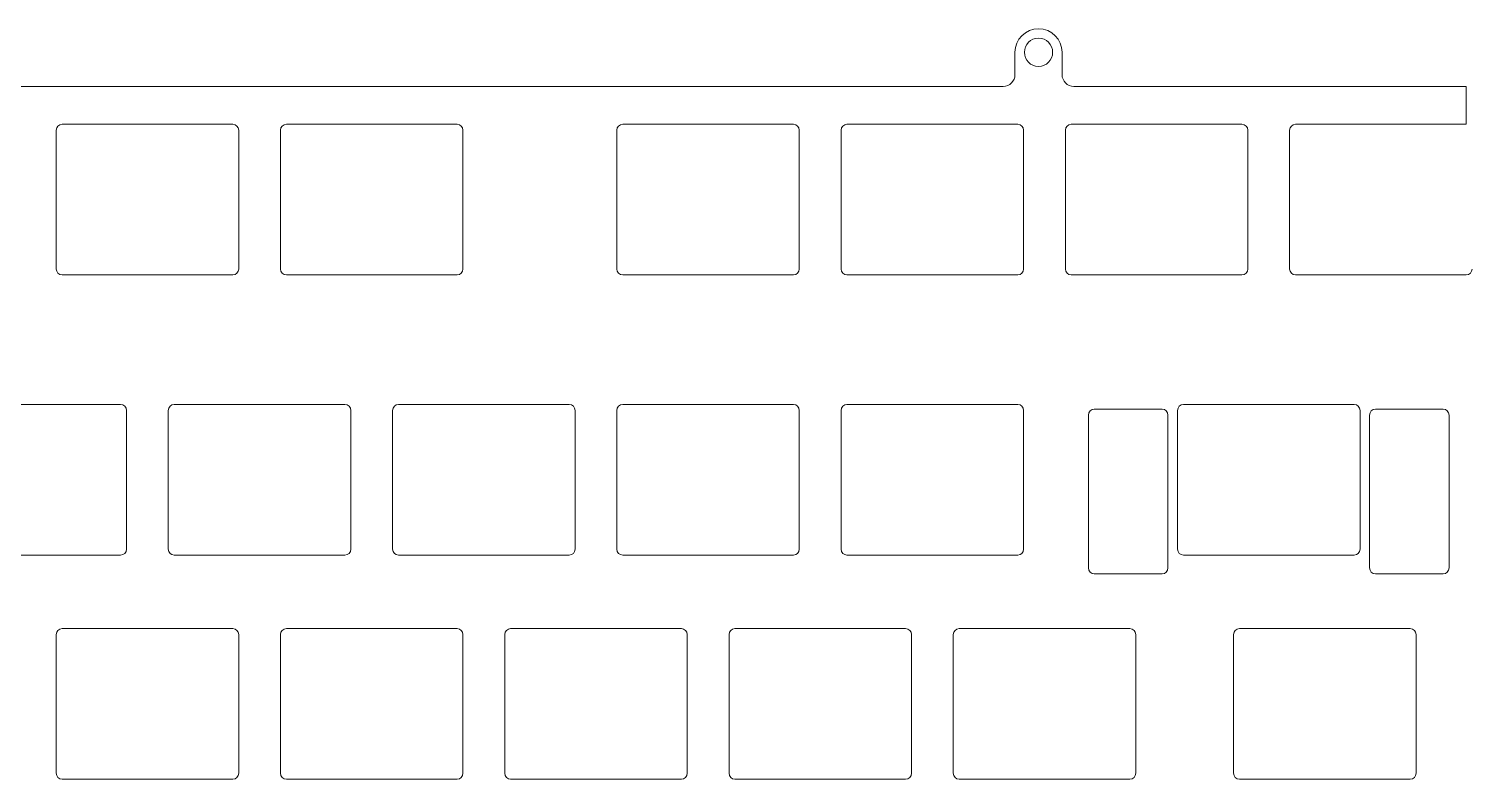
# Model space of a CAD drawing. Extents: x 132 to 481, y -549 to -243.
# Drawn here: x 294.5 to 416.9, y -307.1 to -243.3 of the extents above; entities that cross this region are included whole.
import ezdxf

# ---------------------------------------------------------------- set-up
doc = ezdxf.new("R2010")
doc.units = 0
doc.header["$MEASUREMENT"] = 0
doc.layers.add('Layer 1', color=7, linetype='Continuous')

# ---------------------------------------------------------------- blocks, each defined once
blk = doc.blocks.new('block 44')
at = {"layer": 'Layer 1', "color": 7, "lineweight": 9, "true_color": 0xffffff}
blk.add_lwpolyline([(416.62, -248.21), (383.29, -248.21)], dxfattribs=at)
blk = doc.blocks.new('block 45')
at = {"layer": 'Layer 1', "color": 7, "lineweight": 9, "true_color": 0xffffff}
blk.add_open_spline([(382.29, -247.21), (382.29, -247.76), (382.74, -248.21), (383.29, -248.21)], degree=3, dxfattribs=at)
blk = doc.blocks.new('block 46')
at = {"layer": 'Layer 1', "color": 7, "lineweight": 9, "true_color": 0xffffff}
blk.add_lwpolyline([(382.29, -247.21), (382.29, -245.31)], dxfattribs=at)
blk = doc.blocks.new('block 47')
at = {"layer": 'Layer 1', "color": 7, "lineweight": 9, "true_color": 0xffffff}
blk.add_open_spline([(382.29, -245.31), (382.29, -244.21), (381.39, -243.31), (380.29, -243.31), (379.18, -243.31), (378.29, -244.21), (378.29, -245.31)], degree=3, knots=[0, 0, 0, 0, 1, 1, 1, 2, 2, 2, 2], dxfattribs=at)
blk = doc.blocks.new('block 48')
at = {"layer": 'Layer 1', "color": 7, "lineweight": 9, "true_color": 0xffffff}
blk.add_lwpolyline([(378.29, -245.31), (378.29, -247.21)], dxfattribs=at)
blk = doc.blocks.new('block 49')
at = {"layer": 'Layer 1', "color": 7, "lineweight": 9, "true_color": 0xffffff}
blk.add_open_spline([(377.29, -248.21), (377.84, -248.21), (378.29, -247.76), (378.29, -247.21)], degree=3, dxfattribs=at)
blk = doc.blocks.new('block 50')
at = {"layer": 'Layer 1', "color": 7, "lineweight": 9, "true_color": 0xffffff}
blk.add_lwpolyline([(377.29, -248.21), (236.67, -248.21)], dxfattribs=at)
blk = doc.blocks.new('block 65')
at = {"layer": 'Layer 1', "color": 7, "lineweight": 9, "true_color": 0xffffff}
blk.add_open_spline([(379.09, -245.31), (379.09, -244.65), (379.62, -244.11), (380.29, -244.11), (380.95, -244.11), (381.49, -244.65), (381.49, -245.31), (381.49, -245.97), (380.95, -246.51), (380.29, -246.51), (379.62, -246.51), (379.09, -245.97), (379.09, -245.31)], degree=3, knots=[0, 0, 0, 0, 1, 1, 1, 2, 2, 2, 3, 3, 3, 4, 4, 4, 4], dxfattribs=at)
blk = doc.blocks.new('block 129')
at = {"layer": 'Layer 1', "color": 7, "lineweight": 9, "true_color": 0xffffff}
blk.add_lwpolyline([(297.35, -251.43), (311.85, -251.43)], dxfattribs=at)
blk = doc.blocks.new('block 130')
at = {"layer": 'Layer 1', "color": 7, "lineweight": 9, "true_color": 0xffffff}
blk.add_lwpolyline([(297.35, -264.23), (311.85, -264.23)], dxfattribs=at)
blk = doc.blocks.new('block 131')
at = {"layer": 'Layer 1', "color": 7, "lineweight": 9, "true_color": 0xffffff}
blk.add_lwpolyline([(296.85, -251.93), (296.85, -263.73)], dxfattribs=at)
blk = doc.blocks.new('block 132')
at = {"layer": 'Layer 1', "color": 7, "lineweight": 9, "true_color": 0xffffff}
blk.add_lwpolyline([(312.35, -251.93), (312.35, -263.73)], dxfattribs=at)
blk = doc.blocks.new('block 133')
at = {"layer": 'Layer 1', "color": 7, "lineweight": 9, "true_color": 0xffffff}
blk.add_open_spline([(297.35, -251.43), (297.07, -251.43), (296.85, -251.65), (296.85, -251.93)], degree=3, dxfattribs=at)
blk = doc.blocks.new('block 134')
at = {"layer": 'Layer 1', "color": 7, "lineweight": 9, "true_color": 0xffffff}
blk.add_open_spline([(312.35, -251.93), (312.35, -251.65), (312.12, -251.43), (311.85, -251.43)], degree=3, dxfattribs=at)
blk = doc.blocks.new('block 135')
at = {"layer": 'Layer 1', "color": 7, "lineweight": 9, "true_color": 0xffffff}
blk.add_open_spline([(296.85, -263.73), (296.85, -264), (297.07, -264.23), (297.35, -264.23)], degree=3, dxfattribs=at)
blk = doc.blocks.new('block 136')
at = {"layer": 'Layer 1', "color": 7, "lineweight": 9, "true_color": 0xffffff}
blk.add_open_spline([(311.85, -264.23), (312.12, -264.23), (312.35, -264), (312.35, -263.73)], degree=3, dxfattribs=at)
blk = doc.blocks.new('block 137')
at = {"layer": 'Layer 1', "color": 7, "lineweight": 9, "true_color": 0xffffff}
blk.add_lwpolyline([(316.4, -251.43), (330.9, -251.43)], dxfattribs=at)
blk = doc.blocks.new('block 138')
at = {"layer": 'Layer 1', "color": 7, "lineweight": 9, "true_color": 0xffffff}
blk.add_lwpolyline([(316.4, -264.23), (330.9, -264.23)], dxfattribs=at)
blk = doc.blocks.new('block 139')
at = {"layer": 'Layer 1', "color": 7, "lineweight": 9, "true_color": 0xffffff}
blk.add_lwpolyline([(315.9, -251.93), (315.9, -263.73)], dxfattribs=at)
blk = doc.blocks.new('block 140')
at = {"layer": 'Layer 1', "color": 7, "lineweight": 9, "true_color": 0xffffff}
blk.add_lwpolyline([(331.4, -251.93), (331.4, -263.73)], dxfattribs=at)
blk = doc.blocks.new('block 141')
at = {"layer": 'Layer 1', "color": 7, "lineweight": 9, "true_color": 0xffffff}
blk.add_open_spline([(316.4, -251.43), (316.12, -251.43), (315.9, -251.65), (315.9, -251.93)], degree=3, dxfattribs=at)
blk = doc.blocks.new('block 142')
at = {"layer": 'Layer 1', "color": 7, "lineweight": 9, "true_color": 0xffffff}
blk.add_open_spline([(331.4, -251.93), (331.4, -251.65), (331.17, -251.43), (330.9, -251.43)], degree=3, dxfattribs=at)
blk = doc.blocks.new('block 143')
at = {"layer": 'Layer 1', "color": 7, "lineweight": 9, "true_color": 0xffffff}
blk.add_open_spline([(315.9, -263.73), (315.9, -264), (316.12, -264.23), (316.4, -264.23)], degree=3, dxfattribs=at)
blk = doc.blocks.new('block 144')
at = {"layer": 'Layer 1', "color": 7, "lineweight": 9, "true_color": 0xffffff}
blk.add_open_spline([(330.9, -264.23), (331.17, -264.23), (331.4, -264), (331.4, -263.73)], degree=3, dxfattribs=at)
blk = doc.blocks.new('block 145')
at = {"layer": 'Layer 1', "color": 7, "lineweight": 9, "true_color": 0xffffff}
blk.add_lwpolyline([(344.97, -251.43), (359.47, -251.43)], dxfattribs=at)
blk = doc.blocks.new('block 146')
at = {"layer": 'Layer 1', "color": 7, "lineweight": 9, "true_color": 0xffffff}
blk.add_lwpolyline([(344.97, -264.23), (359.47, -264.23)], dxfattribs=at)
blk = doc.blocks.new('block 147')
at = {"layer": 'Layer 1', "color": 7, "lineweight": 9, "true_color": 0xffffff}
blk.add_lwpolyline([(344.47, -251.93), (344.47, -263.73)], dxfattribs=at)
blk = doc.blocks.new('block 148')
at = {"layer": 'Layer 1', "color": 7, "lineweight": 9, "true_color": 0xffffff}
blk.add_lwpolyline([(359.97, -251.93), (359.97, -263.73)], dxfattribs=at)
blk = doc.blocks.new('block 149')
at = {"layer": 'Layer 1', "color": 7, "lineweight": 9, "true_color": 0xffffff}
blk.add_open_spline([(344.97, -251.43), (344.7, -251.43), (344.47, -251.65), (344.47, -251.93)], degree=3, dxfattribs=at)
blk = doc.blocks.new('block 150')
at = {"layer": 'Layer 1', "color": 7, "lineweight": 9, "true_color": 0xffffff}
blk.add_open_spline([(359.97, -251.93), (359.97, -251.65), (359.75, -251.43), (359.47, -251.43)], degree=3, dxfattribs=at)
blk = doc.blocks.new('block 151')
at = {"layer": 'Layer 1', "color": 7, "lineweight": 9, "true_color": 0xffffff}
blk.add_open_spline([(344.47, -263.73), (344.47, -264), (344.7, -264.23), (344.97, -264.23)], degree=3, dxfattribs=at)
blk = doc.blocks.new('block 152')
at = {"layer": 'Layer 1', "color": 7, "lineweight": 9, "true_color": 0xffffff}
blk.add_open_spline([(359.47, -264.23), (359.75, -264.23), (359.97, -264), (359.97, -263.73)], degree=3, dxfattribs=at)
blk = doc.blocks.new('block 153')
at = {"layer": 'Layer 1', "color": 7, "lineweight": 9, "true_color": 0xffffff}
blk.add_lwpolyline([(364.02, -251.43), (378.52, -251.43)], dxfattribs=at)
blk = doc.blocks.new('block 154')
at = {"layer": 'Layer 1', "color": 7, "lineweight": 9, "true_color": 0xffffff}
blk.add_lwpolyline([(364.02, -264.23), (378.52, -264.23)], dxfattribs=at)
blk = doc.blocks.new('block 155')
at = {"layer": 'Layer 1', "color": 7, "lineweight": 9, "true_color": 0xffffff}
blk.add_lwpolyline([(363.52, -251.93), (363.52, -263.73)], dxfattribs=at)
blk = doc.blocks.new('block 156')
at = {"layer": 'Layer 1', "color": 7, "lineweight": 9, "true_color": 0xffffff}
blk.add_lwpolyline([(379.02, -251.93), (379.02, -263.73)], dxfattribs=at)
blk = doc.blocks.new('block 157')
at = {"layer": 'Layer 1', "color": 7, "lineweight": 9, "true_color": 0xffffff}
blk.add_open_spline([(364.02, -251.43), (363.75, -251.43), (363.52, -251.65), (363.52, -251.93)], degree=3, dxfattribs=at)
blk = doc.blocks.new('block 158')
at = {"layer": 'Layer 1', "color": 7, "lineweight": 9, "true_color": 0xffffff}
blk.add_open_spline([(379.02, -251.93), (379.02, -251.65), (378.8, -251.43), (378.52, -251.43)], degree=3, dxfattribs=at)
blk = doc.blocks.new('block 159')
at = {"layer": 'Layer 1', "color": 7, "lineweight": 9, "true_color": 0xffffff}
blk.add_open_spline([(363.52, -263.73), (363.52, -264), (363.75, -264.23), (364.02, -264.23)], degree=3, dxfattribs=at)
blk = doc.blocks.new('block 160')
at = {"layer": 'Layer 1', "color": 7, "lineweight": 9, "true_color": 0xffffff}
blk.add_open_spline([(378.52, -264.23), (378.8, -264.23), (379.02, -264), (379.02, -263.73)], degree=3, dxfattribs=at)
blk = doc.blocks.new('block 161')
at = {"layer": 'Layer 1', "color": 7, "lineweight": 9, "true_color": 0xffffff}
blk.add_lwpolyline([(383.07, -251.43), (397.57, -251.43)], dxfattribs=at)
blk = doc.blocks.new('block 162')
at = {"layer": 'Layer 1', "color": 7, "lineweight": 9, "true_color": 0xffffff}
blk.add_lwpolyline([(383.07, -264.23), (397.57, -264.23)], dxfattribs=at)
blk = doc.blocks.new('block 163')
at = {"layer": 'Layer 1', "color": 7, "lineweight": 9, "true_color": 0xffffff}
blk.add_lwpolyline([(382.57, -251.93), (382.57, -263.73)], dxfattribs=at)
blk = doc.blocks.new('block 164')
at = {"layer": 'Layer 1', "color": 7, "lineweight": 9, "true_color": 0xffffff}
blk.add_lwpolyline([(398.07, -251.93), (398.07, -263.73)], dxfattribs=at)
blk = doc.blocks.new('block 165')
at = {"layer": 'Layer 1', "color": 7, "lineweight": 9, "true_color": 0xffffff}
blk.add_open_spline([(383.07, -251.43), (382.8, -251.43), (382.57, -251.65), (382.57, -251.93)], degree=3, dxfattribs=at)
blk = doc.blocks.new('block 166')
at = {"layer": 'Layer 1', "color": 7, "lineweight": 9, "true_color": 0xffffff}
blk.add_open_spline([(398.07, -251.93), (398.07, -251.65), (397.85, -251.43), (397.57, -251.43)], degree=3, dxfattribs=at)
blk = doc.blocks.new('block 167')
at = {"layer": 'Layer 1', "color": 7, "lineweight": 9, "true_color": 0xffffff}
blk.add_open_spline([(382.57, -263.73), (382.57, -264), (382.8, -264.23), (383.07, -264.23)], degree=3, dxfattribs=at)
blk = doc.blocks.new('block 168')
at = {"layer": 'Layer 1', "color": 7, "lineweight": 9, "true_color": 0xffffff}
blk.add_open_spline([(397.57, -264.23), (397.85, -264.23), (398.07, -264), (398.07, -263.73)], degree=3, dxfattribs=at)
blk = doc.blocks.new('block 169')
at = {"layer": 'Layer 1', "color": 7, "lineweight": 9, "true_color": 0xffffff}
blk.add_lwpolyline([(402.12, -251.43), (416.62, -251.43)], dxfattribs=at)
blk = doc.blocks.new('block 170')
at = {"layer": 'Layer 1', "color": 7, "lineweight": 9, "true_color": 0xffffff}
blk.add_lwpolyline([(402.12, -264.23), (416.62, -264.23)], dxfattribs=at)
blk = doc.blocks.new('block 171')
at = {"layer": 'Layer 1', "color": 7, "lineweight": 9, "true_color": 0xffffff}
blk.add_lwpolyline([(401.62, -251.93), (401.62, -263.73)], dxfattribs=at)
blk = doc.blocks.new('block 173')
at = {"layer": 'Layer 1', "color": 7, "lineweight": 9, "true_color": 0xffffff}
blk.add_open_spline([(402.12, -251.43), (401.85, -251.43), (401.62, -251.65), (401.62, -251.93)], degree=3, dxfattribs=at)
blk = doc.blocks.new('block 174')
at = {"layer": 'Layer 1', "color": 7, "lineweight": 9, "true_color": 0xffffff}
blk.add_open_spline([(401.62, -263.73), (401.62, -264), (401.85, -264.23), (402.12, -264.23)], degree=3, dxfattribs=at)
blk = doc.blocks.new('block 175')
at = {"layer": 'Layer 1', "color": 7, "lineweight": 9, "true_color": 0xffffff}
blk.add_open_spline([(416.62, -264.23), (416.9, -264.23), (417.12, -264), (417.12, -263.73)], degree=3, dxfattribs=at)
blk = doc.blocks.new('block 263')
at = {"layer": 'Layer 1', "color": 7, "lineweight": 9, "true_color": 0xffffff}
blk.add_lwpolyline([(287.82, -275.24), (302.32, -275.24)], dxfattribs=at)
blk = doc.blocks.new('block 264')
at = {"layer": 'Layer 1', "color": 7, "lineweight": 9, "true_color": 0xffffff}
blk.add_lwpolyline([(287.82, -288.04), (302.32, -288.04)], dxfattribs=at)
blk = doc.blocks.new('block 266')
at = {"layer": 'Layer 1', "color": 7, "lineweight": 9, "true_color": 0xffffff}
blk.add_lwpolyline([(302.82, -275.74), (302.82, -287.54)], dxfattribs=at)
blk = doc.blocks.new('block 268')
at = {"layer": 'Layer 1', "color": 7, "lineweight": 9, "true_color": 0xffffff}
blk.add_open_spline([(302.82, -275.74), (302.82, -275.47), (302.6, -275.24), (302.32, -275.24)], degree=3, dxfattribs=at)
blk = doc.blocks.new('block 270')
at = {"layer": 'Layer 1', "color": 7, "lineweight": 9, "true_color": 0xffffff}
blk.add_open_spline([(302.32, -288.04), (302.6, -288.04), (302.82, -287.82), (302.82, -287.54)], degree=3, dxfattribs=at)
blk = doc.blocks.new('block 271')
at = {"layer": 'Layer 1', "color": 7, "lineweight": 9, "true_color": 0xffffff}
blk.add_lwpolyline([(306.87, -275.24), (321.37, -275.24)], dxfattribs=at)
blk = doc.blocks.new('block 272')
at = {"layer": 'Layer 1', "color": 7, "lineweight": 9, "true_color": 0xffffff}
blk.add_lwpolyline([(306.87, -288.04), (321.37, -288.04)], dxfattribs=at)
blk = doc.blocks.new('block 273')
at = {"layer": 'Layer 1', "color": 7, "lineweight": 9, "true_color": 0xffffff}
blk.add_lwpolyline([(306.37, -275.74), (306.37, -287.54)], dxfattribs=at)
blk = doc.blocks.new('block 274')
at = {"layer": 'Layer 1', "color": 7, "lineweight": 9, "true_color": 0xffffff}
blk.add_lwpolyline([(321.87, -275.74), (321.87, -287.54)], dxfattribs=at)
blk = doc.blocks.new('block 275')
at = {"layer": 'Layer 1', "color": 7, "lineweight": 9, "true_color": 0xffffff}
blk.add_open_spline([(306.87, -275.24), (306.6, -275.24), (306.37, -275.47), (306.37, -275.74)], degree=3, dxfattribs=at)
blk = doc.blocks.new('block 276')
at = {"layer": 'Layer 1', "color": 7, "lineweight": 9, "true_color": 0xffffff}
blk.add_open_spline([(321.87, -275.74), (321.87, -275.47), (321.65, -275.24), (321.37, -275.24)], degree=3, dxfattribs=at)
blk = doc.blocks.new('block 277')
at = {"layer": 'Layer 1', "color": 7, "lineweight": 9, "true_color": 0xffffff}
blk.add_open_spline([(306.37, -287.54), (306.37, -287.82), (306.6, -288.04), (306.87, -288.04)], degree=3, dxfattribs=at)
blk = doc.blocks.new('block 278')
at = {"layer": 'Layer 1', "color": 7, "lineweight": 9, "true_color": 0xffffff}
blk.add_open_spline([(321.37, -288.04), (321.65, -288.04), (321.87, -287.82), (321.87, -287.54)], degree=3, dxfattribs=at)
blk = doc.blocks.new('block 279')
at = {"layer": 'Layer 1', "color": 7, "lineweight": 9, "true_color": 0xffffff}
blk.add_lwpolyline([(325.92, -275.24), (340.42, -275.24)], dxfattribs=at)
blk = doc.blocks.new('block 280')
at = {"layer": 'Layer 1', "color": 7, "lineweight": 9, "true_color": 0xffffff}
blk.add_lwpolyline([(325.92, -288.04), (340.42, -288.04)], dxfattribs=at)
blk = doc.blocks.new('block 281')
at = {"layer": 'Layer 1', "color": 7, "lineweight": 9, "true_color": 0xffffff}
blk.add_lwpolyline([(325.42, -275.74), (325.42, -287.54)], dxfattribs=at)
blk = doc.blocks.new('block 282')
at = {"layer": 'Layer 1', "color": 7, "lineweight": 9, "true_color": 0xffffff}
blk.add_lwpolyline([(340.92, -275.74), (340.92, -287.54)], dxfattribs=at)
blk = doc.blocks.new('block 283')
at = {"layer": 'Layer 1', "color": 7, "lineweight": 9, "true_color": 0xffffff}
blk.add_open_spline([(325.92, -275.24), (325.65, -275.24), (325.42, -275.47), (325.42, -275.74)], degree=3, dxfattribs=at)
blk = doc.blocks.new('block 284')
at = {"layer": 'Layer 1', "color": 7, "lineweight": 9, "true_color": 0xffffff}
blk.add_open_spline([(340.92, -275.74), (340.92, -275.47), (340.7, -275.24), (340.42, -275.24)], degree=3, dxfattribs=at)
blk = doc.blocks.new('block 285')
at = {"layer": 'Layer 1', "color": 7, "lineweight": 9, "true_color": 0xffffff}
blk.add_open_spline([(325.42, -287.54), (325.42, -287.82), (325.65, -288.04), (325.92, -288.04)], degree=3, dxfattribs=at)
blk = doc.blocks.new('block 286')
at = {"layer": 'Layer 1', "color": 7, "lineweight": 9, "true_color": 0xffffff}
blk.add_open_spline([(340.42, -288.04), (340.7, -288.04), (340.92, -287.82), (340.92, -287.54)], degree=3, dxfattribs=at)
blk = doc.blocks.new('block 287')
at = {"layer": 'Layer 1', "color": 7, "lineweight": 9, "true_color": 0xffffff}
blk.add_lwpolyline([(344.97, -275.24), (359.47, -275.24)], dxfattribs=at)
blk = doc.blocks.new('block 288')
at = {"layer": 'Layer 1', "color": 7, "lineweight": 9, "true_color": 0xffffff}
blk.add_lwpolyline([(344.97, -288.04), (359.47, -288.04)], dxfattribs=at)
blk = doc.blocks.new('block 289')
at = {"layer": 'Layer 1', "color": 7, "lineweight": 9, "true_color": 0xffffff}
blk.add_lwpolyline([(344.47, -275.74), (344.47, -287.54)], dxfattribs=at)
blk = doc.blocks.new('block 290')
at = {"layer": 'Layer 1', "color": 7, "lineweight": 9, "true_color": 0xffffff}
blk.add_lwpolyline([(359.97, -275.74), (359.97, -287.54)], dxfattribs=at)
blk = doc.blocks.new('block 291')
at = {"layer": 'Layer 1', "color": 7, "lineweight": 9, "true_color": 0xffffff}
blk.add_open_spline([(344.97, -275.24), (344.7, -275.24), (344.47, -275.47), (344.47, -275.74)], degree=3, dxfattribs=at)
blk = doc.blocks.new('block 292')
at = {"layer": 'Layer 1', "color": 7, "lineweight": 9, "true_color": 0xffffff}
blk.add_open_spline([(359.97, -275.74), (359.97, -275.47), (359.75, -275.24), (359.47, -275.24)], degree=3, dxfattribs=at)
blk = doc.blocks.new('block 293')
at = {"layer": 'Layer 1', "color": 7, "lineweight": 9, "true_color": 0xffffff}
blk.add_open_spline([(344.47, -287.54), (344.47, -287.82), (344.7, -288.04), (344.97, -288.04)], degree=3, dxfattribs=at)
blk = doc.blocks.new('block 294')
at = {"layer": 'Layer 1', "color": 7, "lineweight": 9, "true_color": 0xffffff}
blk.add_open_spline([(359.47, -288.04), (359.75, -288.04), (359.97, -287.82), (359.97, -287.54)], degree=3, dxfattribs=at)
blk = doc.blocks.new('block 295')
at = {"layer": 'Layer 1', "color": 7, "lineweight": 9, "true_color": 0xffffff}
blk.add_lwpolyline([(364.02, -275.24), (378.52, -275.24)], dxfattribs=at)
blk = doc.blocks.new('block 296')
at = {"layer": 'Layer 1', "color": 7, "lineweight": 9, "true_color": 0xffffff}
blk.add_lwpolyline([(364.02, -288.04), (378.52, -288.04)], dxfattribs=at)
blk = doc.blocks.new('block 297')
at = {"layer": 'Layer 1', "color": 7, "lineweight": 9, "true_color": 0xffffff}
blk.add_lwpolyline([(363.52, -275.74), (363.52, -287.54)], dxfattribs=at)
blk = doc.blocks.new('block 298')
at = {"layer": 'Layer 1', "color": 7, "lineweight": 9, "true_color": 0xffffff}
blk.add_lwpolyline([(379.02, -275.74), (379.02, -287.54)], dxfattribs=at)
blk = doc.blocks.new('block 299')
at = {"layer": 'Layer 1', "color": 7, "lineweight": 9, "true_color": 0xffffff}
blk.add_open_spline([(364.02, -275.24), (363.75, -275.24), (363.52, -275.47), (363.52, -275.74)], degree=3, dxfattribs=at)
blk = doc.blocks.new('block 300')
at = {"layer": 'Layer 1', "color": 7, "lineweight": 9, "true_color": 0xffffff}
blk.add_open_spline([(379.02, -275.74), (379.02, -275.47), (378.8, -275.24), (378.52, -275.24)], degree=3, dxfattribs=at)
blk = doc.blocks.new('block 301')
at = {"layer": 'Layer 1', "color": 7, "lineweight": 9, "true_color": 0xffffff}
blk.add_open_spline([(363.52, -287.54), (363.52, -287.82), (363.75, -288.04), (364.02, -288.04)], degree=3, dxfattribs=at)
blk = doc.blocks.new('block 302')
at = {"layer": 'Layer 1', "color": 7, "lineweight": 9, "true_color": 0xffffff}
blk.add_open_spline([(378.52, -288.04), (378.8, -288.04), (379.02, -287.82), (379.02, -287.54)], degree=3, dxfattribs=at)
blk = doc.blocks.new('block 303')
at = {"layer": 'Layer 1', "color": 7, "lineweight": 9, "true_color": 0xffffff}
blk.add_lwpolyline([(392.6, -275.24), (407.1, -275.24)], dxfattribs=at)
blk = doc.blocks.new('block 304')
at = {"layer": 'Layer 1', "color": 7, "lineweight": 9, "true_color": 0xffffff}
blk.add_lwpolyline([(392.6, -288.04), (407.1, -288.04)], dxfattribs=at)
blk = doc.blocks.new('block 305')
at = {"layer": 'Layer 1', "color": 7, "lineweight": 9, "true_color": 0xffffff}
blk.add_lwpolyline([(392.1, -275.74), (392.1, -287.54)], dxfattribs=at)
blk = doc.blocks.new('block 306')
at = {"layer": 'Layer 1', "color": 7, "lineweight": 9, "true_color": 0xffffff}
blk.add_lwpolyline([(407.6, -275.74), (407.6, -287.54)], dxfattribs=at)
blk = doc.blocks.new('block 307')
at = {"layer": 'Layer 1', "color": 7, "lineweight": 9, "true_color": 0xffffff}
blk.add_open_spline([(392.6, -275.24), (392.32, -275.24), (392.1, -275.47), (392.1, -275.74)], degree=3, dxfattribs=at)
blk = doc.blocks.new('block 308')
at = {"layer": 'Layer 1', "color": 7, "lineweight": 9, "true_color": 0xffffff}
blk.add_open_spline([(407.6, -275.74), (407.6, -275.47), (407.37, -275.24), (407.1, -275.24)], degree=3, dxfattribs=at)
blk = doc.blocks.new('block 309')
at = {"layer": 'Layer 1', "color": 7, "lineweight": 9, "true_color": 0xffffff}
blk.add_open_spline([(392.1, -287.54), (392.1, -287.82), (392.32, -288.04), (392.6, -288.04)], degree=3, dxfattribs=at)
blk = doc.blocks.new('block 310')
at = {"layer": 'Layer 1', "color": 7, "lineweight": 9, "true_color": 0xffffff}
blk.add_open_spline([(407.1, -288.04), (407.37, -288.04), (407.6, -287.82), (407.6, -287.54)], degree=3, dxfattribs=at)
blk = doc.blocks.new('block 311')
at = {"layer": 'Layer 1', "color": 7, "lineweight": 9, "true_color": 0xffffff}
blk.add_lwpolyline([(408.91, -275.64), (414.66, -275.64)], dxfattribs=at)
blk = doc.blocks.new('block 312')
at = {"layer": 'Layer 1', "color": 7, "lineweight": 9, "true_color": 0xffffff}
blk.add_lwpolyline([(408.91, -289.64), (414.66, -289.64)], dxfattribs=at)
blk = doc.blocks.new('block 313')
at = {"layer": 'Layer 1', "color": 7, "lineweight": 9, "true_color": 0xffffff}
blk.add_lwpolyline([(408.41, -276.14), (408.41, -289.14)], dxfattribs=at)
blk = doc.blocks.new('block 314')
at = {"layer": 'Layer 1', "color": 7, "lineweight": 9, "true_color": 0xffffff}
blk.add_lwpolyline([(415.16, -276.14), (415.16, -289.14)], dxfattribs=at)
blk = doc.blocks.new('block 315')
at = {"layer": 'Layer 1', "color": 7, "lineweight": 9, "true_color": 0xffffff}
blk.add_open_spline([(408.91, -275.64), (408.63, -275.64), (408.41, -275.87), (408.41, -276.14)], degree=3, dxfattribs=at)
blk = doc.blocks.new('block 316')
at = {"layer": 'Layer 1', "color": 7, "lineweight": 9, "true_color": 0xffffff}
blk.add_open_spline([(415.16, -276.14), (415.16, -275.87), (414.94, -275.64), (414.66, -275.64)], degree=3, dxfattribs=at)
blk = doc.blocks.new('block 317')
at = {"layer": 'Layer 1', "color": 7, "lineweight": 9, "true_color": 0xffffff}
blk.add_open_spline([(408.41, -289.14), (408.41, -289.42), (408.63, -289.64), (408.91, -289.64)], degree=3, dxfattribs=at)
blk = doc.blocks.new('block 318')
at = {"layer": 'Layer 1', "color": 7, "lineweight": 9, "true_color": 0xffffff}
blk.add_open_spline([(414.66, -289.64), (414.94, -289.64), (415.16, -289.42), (415.16, -289.14)], degree=3, dxfattribs=at)
blk = doc.blocks.new('block 319')
at = {"layer": 'Layer 1', "color": 7, "lineweight": 9, "true_color": 0xffffff}
blk.add_lwpolyline([(385.03, -275.64), (390.78, -275.64)], dxfattribs=at)
blk = doc.blocks.new('block 320')
at = {"layer": 'Layer 1', "color": 7, "lineweight": 9, "true_color": 0xffffff}
blk.add_lwpolyline([(385.03, -289.64), (390.78, -289.64)], dxfattribs=at)
blk = doc.blocks.new('block 321')
at = {"layer": 'Layer 1', "color": 7, "lineweight": 9, "true_color": 0xffffff}
blk.add_lwpolyline([(384.53, -276.14), (384.53, -289.14)], dxfattribs=at)
blk = doc.blocks.new('block 322')
at = {"layer": 'Layer 1', "color": 7, "lineweight": 9, "true_color": 0xffffff}
blk.add_lwpolyline([(391.28, -276.14), (391.28, -289.14)], dxfattribs=at)
blk = doc.blocks.new('block 323')
at = {"layer": 'Layer 1', "color": 7, "lineweight": 9, "true_color": 0xffffff}
blk.add_open_spline([(385.03, -275.64), (384.76, -275.64), (384.53, -275.87), (384.53, -276.14)], degree=3, dxfattribs=at)
blk = doc.blocks.new('block 324')
at = {"layer": 'Layer 1', "color": 7, "lineweight": 9, "true_color": 0xffffff}
blk.add_open_spline([(391.28, -276.14), (391.28, -275.87), (391.06, -275.64), (390.78, -275.64)], degree=3, dxfattribs=at)
blk = doc.blocks.new('block 325')
at = {"layer": 'Layer 1', "color": 7, "lineweight": 9, "true_color": 0xffffff}
blk.add_open_spline([(384.53, -289.14), (384.53, -289.42), (384.76, -289.64), (385.03, -289.64)], degree=3, dxfattribs=at)
blk = doc.blocks.new('block 326')
at = {"layer": 'Layer 1', "color": 7, "lineweight": 9, "true_color": 0xffffff}
blk.add_open_spline([(390.78, -289.64), (391.06, -289.64), (391.28, -289.42), (391.28, -289.14)], degree=3, dxfattribs=at)
blk = doc.blocks.new('block 415')
at = {"layer": 'Layer 1', "color": 7, "lineweight": 9, "true_color": 0xffffff}
blk.add_lwpolyline([(297.35, -294.29), (311.85, -294.29)], dxfattribs=at)
blk = doc.blocks.new('block 416')
at = {"layer": 'Layer 1', "color": 7, "lineweight": 9, "true_color": 0xffffff}
blk.add_lwpolyline([(297.35, -307.09), (311.85, -307.09)], dxfattribs=at)
blk = doc.blocks.new('block 417')
at = {"layer": 'Layer 1', "color": 7, "lineweight": 9, "true_color": 0xffffff}
blk.add_lwpolyline([(296.85, -294.79), (296.85, -306.59)], dxfattribs=at)
blk = doc.blocks.new('block 418')
at = {"layer": 'Layer 1', "color": 7, "lineweight": 9, "true_color": 0xffffff}
blk.add_lwpolyline([(312.35, -294.79), (312.35, -306.59)], dxfattribs=at)
blk = doc.blocks.new('block 419')
at = {"layer": 'Layer 1', "color": 7, "lineweight": 9, "true_color": 0xffffff}
blk.add_open_spline([(297.35, -294.29), (297.07, -294.29), (296.85, -294.52), (296.85, -294.79)], degree=3, dxfattribs=at)
blk = doc.blocks.new('block 420')
at = {"layer": 'Layer 1', "color": 7, "lineweight": 9, "true_color": 0xffffff}
blk.add_open_spline([(312.35, -294.79), (312.35, -294.52), (312.12, -294.29), (311.85, -294.29)], degree=3, dxfattribs=at)
blk = doc.blocks.new('block 421')
at = {"layer": 'Layer 1', "color": 7, "lineweight": 9, "true_color": 0xffffff}
blk.add_open_spline([(296.85, -306.59), (296.85, -306.87), (297.07, -307.09), (297.35, -307.09)], degree=3, dxfattribs=at)
blk = doc.blocks.new('block 422')
at = {"layer": 'Layer 1', "color": 7, "lineweight": 9, "true_color": 0xffffff}
blk.add_open_spline([(311.85, -307.09), (312.12, -307.09), (312.35, -306.87), (312.35, -306.59)], degree=3, dxfattribs=at)
blk = doc.blocks.new('block 423')
at = {"layer": 'Layer 1', "color": 7, "lineweight": 9, "true_color": 0xffffff}
blk.add_lwpolyline([(316.4, -294.29), (330.9, -294.29)], dxfattribs=at)
blk = doc.blocks.new('block 424')
at = {"layer": 'Layer 1', "color": 7, "lineweight": 9, "true_color": 0xffffff}
blk.add_lwpolyline([(316.4, -307.09), (330.9, -307.09)], dxfattribs=at)
blk = doc.blocks.new('block 425')
at = {"layer": 'Layer 1', "color": 7, "lineweight": 9, "true_color": 0xffffff}
blk.add_lwpolyline([(315.9, -294.79), (315.9, -306.59)], dxfattribs=at)
blk = doc.blocks.new('block 426')
at = {"layer": 'Layer 1', "color": 7, "lineweight": 9, "true_color": 0xffffff}
blk.add_lwpolyline([(331.4, -294.79), (331.4, -306.59)], dxfattribs=at)
blk = doc.blocks.new('block 427')
at = {"layer": 'Layer 1', "color": 7, "lineweight": 9, "true_color": 0xffffff}
blk.add_open_spline([(316.4, -294.29), (316.12, -294.29), (315.9, -294.52), (315.9, -294.79)], degree=3, dxfattribs=at)
blk = doc.blocks.new('block 428')
at = {"layer": 'Layer 1', "color": 7, "lineweight": 9, "true_color": 0xffffff}
blk.add_open_spline([(331.4, -294.79), (331.4, -294.52), (331.17, -294.29), (330.9, -294.29)], degree=3, dxfattribs=at)
blk = doc.blocks.new('block 429')
at = {"layer": 'Layer 1', "color": 7, "lineweight": 9, "true_color": 0xffffff}
blk.add_open_spline([(315.9, -306.59), (315.9, -306.87), (316.12, -307.09), (316.4, -307.09)], degree=3, dxfattribs=at)
blk = doc.blocks.new('block 430')
at = {"layer": 'Layer 1', "color": 7, "lineweight": 9, "true_color": 0xffffff}
blk.add_open_spline([(330.9, -307.09), (331.17, -307.09), (331.4, -306.87), (331.4, -306.59)], degree=3, dxfattribs=at)
blk = doc.blocks.new('block 431')
at = {"layer": 'Layer 1', "color": 7, "lineweight": 9, "true_color": 0xffffff}
blk.add_lwpolyline([(335.45, -294.29), (349.95, -294.29)], dxfattribs=at)
blk = doc.blocks.new('block 432')
at = {"layer": 'Layer 1', "color": 7, "lineweight": 9, "true_color": 0xffffff}
blk.add_lwpolyline([(335.45, -307.09), (349.95, -307.09)], dxfattribs=at)
blk = doc.blocks.new('block 433')
at = {"layer": 'Layer 1', "color": 7, "lineweight": 9, "true_color": 0xffffff}
blk.add_lwpolyline([(334.95, -294.79), (334.95, -306.59)], dxfattribs=at)
blk = doc.blocks.new('block 434')
at = {"layer": 'Layer 1', "color": 7, "lineweight": 9, "true_color": 0xffffff}
blk.add_lwpolyline([(350.45, -294.79), (350.45, -306.59)], dxfattribs=at)
blk = doc.blocks.new('block 435')
at = {"layer": 'Layer 1', "color": 7, "lineweight": 9, "true_color": 0xffffff}
blk.add_open_spline([(335.45, -294.29), (335.17, -294.29), (334.95, -294.52), (334.95, -294.79)], degree=3, dxfattribs=at)
blk = doc.blocks.new('block 436')
at = {"layer": 'Layer 1', "color": 7, "lineweight": 9, "true_color": 0xffffff}
blk.add_open_spline([(350.45, -294.79), (350.45, -294.52), (350.22, -294.29), (349.95, -294.29)], degree=3, dxfattribs=at)
blk = doc.blocks.new('block 437')
at = {"layer": 'Layer 1', "color": 7, "lineweight": 9, "true_color": 0xffffff}
blk.add_open_spline([(334.95, -306.59), (334.95, -306.87), (335.17, -307.09), (335.45, -307.09)], degree=3, dxfattribs=at)
blk = doc.blocks.new('block 438')
at = {"layer": 'Layer 1', "color": 7, "lineweight": 9, "true_color": 0xffffff}
blk.add_open_spline([(349.95, -307.09), (350.22, -307.09), (350.45, -306.87), (350.45, -306.59)], degree=3, dxfattribs=at)
blk = doc.blocks.new('block 439')
at = {"layer": 'Layer 1', "color": 7, "lineweight": 9, "true_color": 0xffffff}
blk.add_lwpolyline([(354.5, -294.29), (369, -294.29)], dxfattribs=at)
blk = doc.blocks.new('block 440')
at = {"layer": 'Layer 1', "color": 7, "lineweight": 9, "true_color": 0xffffff}
blk.add_lwpolyline([(354.5, -307.09), (369, -307.09)], dxfattribs=at)
blk = doc.blocks.new('block 441')
at = {"layer": 'Layer 1', "color": 7, "lineweight": 9, "true_color": 0xffffff}
blk.add_lwpolyline([(354, -294.79), (354, -306.59)], dxfattribs=at)
blk = doc.blocks.new('block 442')
at = {"layer": 'Layer 1', "color": 7, "lineweight": 9, "true_color": 0xffffff}
blk.add_lwpolyline([(369.5, -294.79), (369.5, -306.59)], dxfattribs=at)
blk = doc.blocks.new('block 443')
at = {"layer": 'Layer 1', "color": 7, "lineweight": 9, "true_color": 0xffffff}
blk.add_open_spline([(354.5, -294.29), (354.22, -294.29), (354, -294.52), (354, -294.79)], degree=3, dxfattribs=at)
blk = doc.blocks.new('block 444')
at = {"layer": 'Layer 1', "color": 7, "lineweight": 9, "true_color": 0xffffff}
blk.add_open_spline([(369.5, -294.79), (369.5, -294.52), (369.27, -294.29), (369, -294.29)], degree=3, dxfattribs=at)
blk = doc.blocks.new('block 445')
at = {"layer": 'Layer 1', "color": 7, "lineweight": 9, "true_color": 0xffffff}
blk.add_open_spline([(354, -306.59), (354, -306.87), (354.22, -307.09), (354.5, -307.09)], degree=3, dxfattribs=at)
blk = doc.blocks.new('block 446')
at = {"layer": 'Layer 1', "color": 7, "lineweight": 9, "true_color": 0xffffff}
blk.add_open_spline([(369, -307.09), (369.27, -307.09), (369.5, -306.87), (369.5, -306.59)], degree=3, dxfattribs=at)
blk = doc.blocks.new('block 447')
at = {"layer": 'Layer 1', "color": 7, "lineweight": 9, "true_color": 0xffffff}
blk.add_lwpolyline([(373.55, -294.29), (388.05, -294.29)], dxfattribs=at)
blk = doc.blocks.new('block 448')
at = {"layer": 'Layer 1', "color": 7, "lineweight": 9, "true_color": 0xffffff}
blk.add_lwpolyline([(373.55, -307.09), (388.05, -307.09)], dxfattribs=at)
blk = doc.blocks.new('block 449')
at = {"layer": 'Layer 1', "color": 7, "lineweight": 9, "true_color": 0xffffff}
blk.add_lwpolyline([(373.05, -294.79), (373.05, -306.59)], dxfattribs=at)
blk = doc.blocks.new('block 450')
at = {"layer": 'Layer 1', "color": 7, "lineweight": 9, "true_color": 0xffffff}
blk.add_lwpolyline([(388.55, -294.79), (388.55, -306.59)], dxfattribs=at)
blk = doc.blocks.new('block 451')
at = {"layer": 'Layer 1', "color": 7, "lineweight": 9, "true_color": 0xffffff}
blk.add_open_spline([(373.55, -294.29), (373.27, -294.29), (373.05, -294.52), (373.05, -294.79)], degree=3, dxfattribs=at)
blk = doc.blocks.new('block 452')
at = {"layer": 'Layer 1', "color": 7, "lineweight": 9, "true_color": 0xffffff}
blk.add_open_spline([(388.55, -294.79), (388.55, -294.52), (388.32, -294.29), (388.05, -294.29)], degree=3, dxfattribs=at)
blk = doc.blocks.new('block 453')
at = {"layer": 'Layer 1', "color": 7, "lineweight": 9, "true_color": 0xffffff}
blk.add_open_spline([(373.05, -306.59), (373.05, -306.87), (373.27, -307.09), (373.55, -307.09)], degree=3, dxfattribs=at)
blk = doc.blocks.new('block 454')
at = {"layer": 'Layer 1', "color": 7, "lineweight": 9, "true_color": 0xffffff}
blk.add_open_spline([(388.05, -307.09), (388.32, -307.09), (388.55, -306.87), (388.55, -306.59)], degree=3, dxfattribs=at)
blk = doc.blocks.new('block 455')
at = {"layer": 'Layer 1', "color": 7, "lineweight": 9, "true_color": 0xffffff}
blk.add_lwpolyline([(397.36, -294.29), (411.86, -294.29)], dxfattribs=at)
blk = doc.blocks.new('block 456')
at = {"layer": 'Layer 1', "color": 7, "lineweight": 9, "true_color": 0xffffff}
blk.add_lwpolyline([(397.36, -307.09), (411.86, -307.09)], dxfattribs=at)
blk = doc.blocks.new('block 457')
at = {"layer": 'Layer 1', "color": 7, "lineweight": 9, "true_color": 0xffffff}
blk.add_lwpolyline([(396.86, -294.79), (396.86, -306.59)], dxfattribs=at)
blk = doc.blocks.new('block 458')
at = {"layer": 'Layer 1', "color": 7, "lineweight": 9, "true_color": 0xffffff}
blk.add_lwpolyline([(412.36, -294.79), (412.36, -306.59)], dxfattribs=at)
blk = doc.blocks.new('block 459')
at = {"layer": 'Layer 1', "color": 7, "lineweight": 9, "true_color": 0xffffff}
blk.add_open_spline([(397.36, -294.29), (397.08, -294.29), (396.86, -294.52), (396.86, -294.79)], degree=3, dxfattribs=at)
blk = doc.blocks.new('block 460')
at = {"layer": 'Layer 1', "color": 7, "lineweight": 9, "true_color": 0xffffff}
blk.add_open_spline([(412.36, -294.79), (412.36, -294.52), (412.14, -294.29), (411.86, -294.29)], degree=3, dxfattribs=at)
blk = doc.blocks.new('block 461')
at = {"layer": 'Layer 1', "color": 7, "lineweight": 9, "true_color": 0xffffff}
blk.add_open_spline([(396.86, -306.59), (396.86, -306.87), (397.08, -307.09), (397.36, -307.09)], degree=3, dxfattribs=at)
blk = doc.blocks.new('block 462')
at = {"layer": 'Layer 1', "color": 7, "lineweight": 9, "true_color": 0xffffff}
blk.add_open_spline([(411.86, -307.09), (412.14, -307.09), (412.36, -306.87), (412.36, -306.59)], degree=3, dxfattribs=at)

msp = doc.modelspace()

# ---------------------------------------------------------------- linework, layer by layer
at = {"layer": 'Layer 1', "color": 7, "lineweight": 9, "true_color": 0xffffff}
msp.add_lwpolyline([(416.62, -251.43), (416.62, -248.21)], dxfattribs=at)

# ---------------------------------------------------------------- block references
at = {"layer": 'Layer 1'}
for name in ['block 47', 'block 65', 'block 48', 'block 46', 'block 50', 'block 49', 'block 45', 'block 44', 'block 133', 'block 131', 'block 129', 'block 134', 'block 132', 'block 141', 'block 139', 'block 137', 'block 142', 'block 140', 'block 149', 'block 147', 'block 145', 'block 150', 'block 148', 'block 157', 'block 155', 'block 153', 'block 158', 'block 156', 'block 165', 'block 163', 'block 161', 'block 166', 'block 164', 'block 173', 'block 171', 'block 169', 'block 135', 'block 130', 'block 136', 'block 143', 'block 138', 'block 144', 'block 151', 'block 146', 'block 152', 'block 159', 'block 154', 'block 160', 'block 167', 'block 162', 'block 168', 'block 174', 'block 170', 'block 175', 'block 263', 'block 268', 'block 275', 'block 271', 'block 276', 'block 283', 'block 279', 'block 284', 'block 291', 'block 287', 'block 292', 'block 299', 'block 295', 'block 300', 'block 307', 'block 303', 'block 308', 'block 266', 'block 273', 'block 274', 'block 281', 'block 282', 'block 289', 'block 290', 'block 297', 'block 298', 'block 323', 'block 321', 'block 319', 'block 324', 'block 322', 'block 305', 'block 306', 'block 315', 'block 313', 'block 311', 'block 316', 'block 314', 'block 264', 'block 270', 'block 277', 'block 272', 'block 278', 'block 285', 'block 280', 'block 286', 'block 293', 'block 288', 'block 294', 'block 301', 'block 296', 'block 302', 'block 309', 'block 304', 'block 310', 'block 325', 'block 320', 'block 326', 'block 317', 'block 312', 'block 318', 'block 419', 'block 417', 'block 415', 'block 420', 'block 418', 'block 427', 'block 425', 'block 423', 'block 428', 'block 426', 'block 435', 'block 433', 'block 431', 'block 436', 'block 434', 'block 443', 'block 441', 'block 439', 'block 444', 'block 442', 'block 451', 'block 449', 'block 447', 'block 452', 'block 450', 'block 459', 'block 457', 'block 455', 'block 460', 'block 458', 'block 421', 'block 416', 'block 422', 'block 429', 'block 424', 'block 430', 'block 437', 'block 432', 'block 438', 'block 445', 'block 440', 'block 446', 'block 453', 'block 448', 'block 454', 'block 461', 'block 456', 'block 462']:
    msp.add_blockref(name, (0, 0), dxfattribs=at)

doc.saveas('drawing.dxf')
